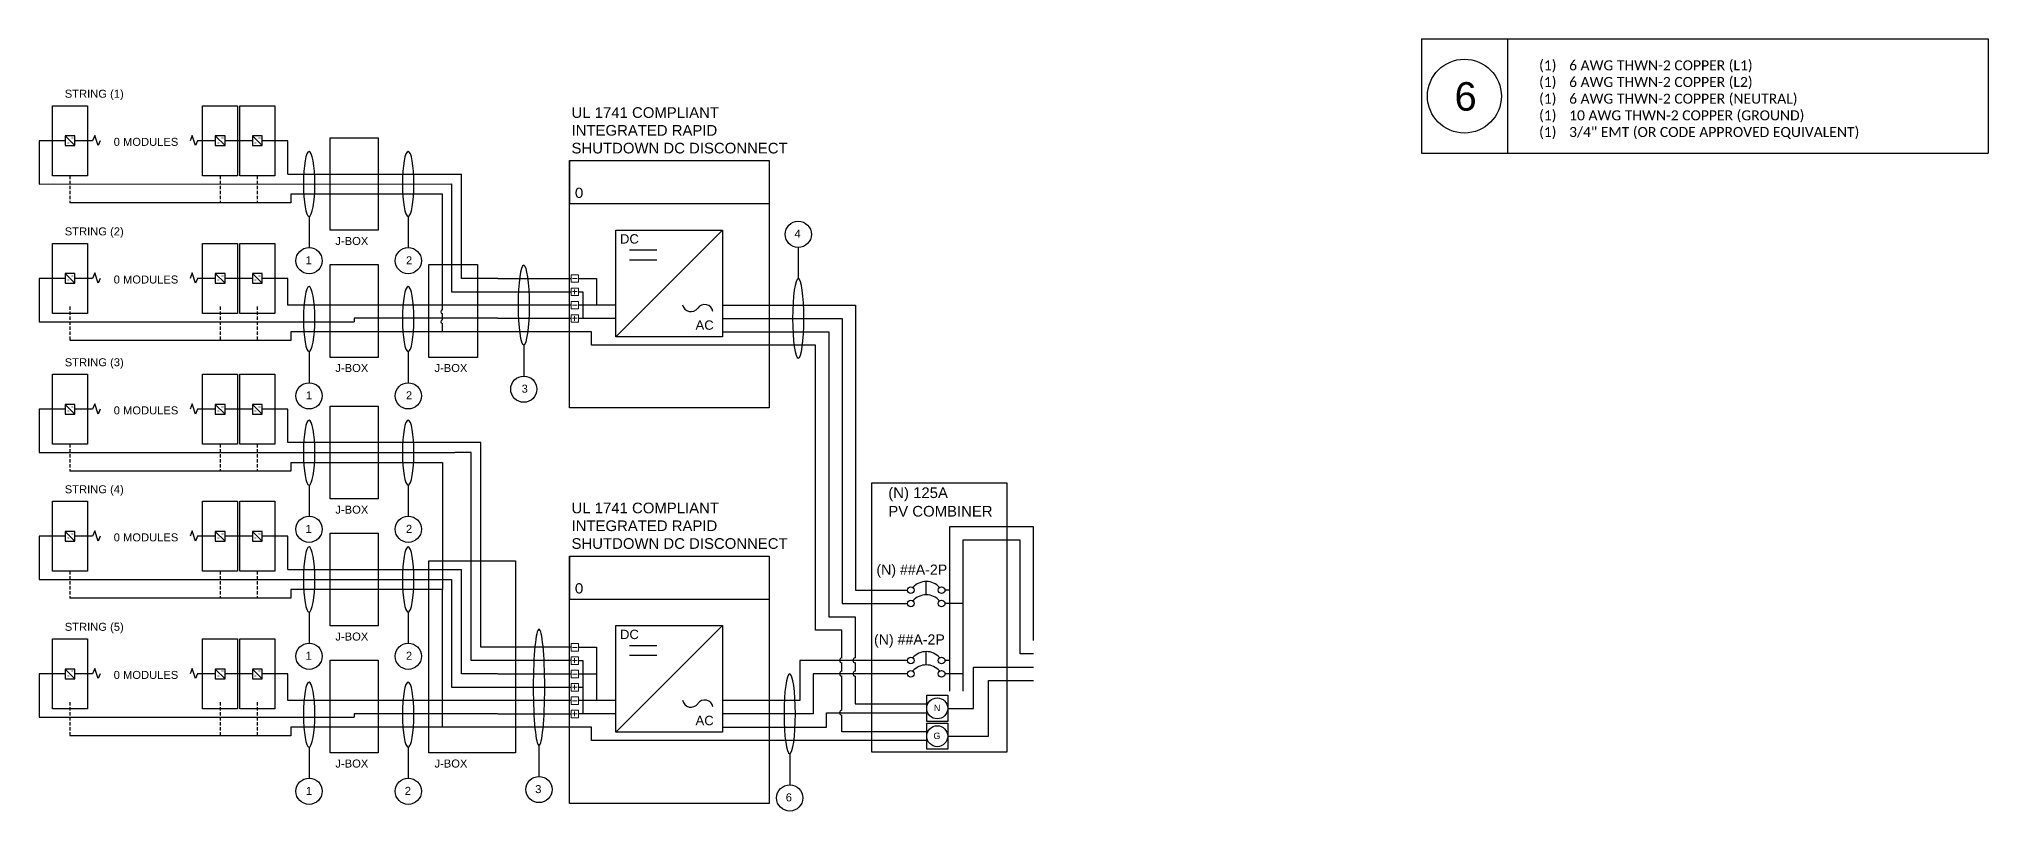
# Model space of a CAD drawing. Header units: inches. Extents: x -171 to 72, y -13 to 45.
# Drawn here: x -74.6 to 71.6, y -12.8 to 45.1 of the extents above; entities that cross this region are included whole.
import ezdxf

# ---------------------------------------------------------------- set-up
doc = ezdxf.new("R2010")
doc.units = ezdxf.units.IN
doc.header["$MEASUREMENT"] = 0
doc.linetypes.add('DASHED2', pattern=[0.375, 0.25, -0.125])
for name, color, linetype in [('Ground', 3, 'Continuous'), ('Lines', 7, 'Continuous'), ('Modules', 7, 'Continuous'), ('Negative', 7, 'Continuous'), ('Object', 7, 'Continuous'), ('Positive', 1, 'Continuous')]:
    doc.layers.add(name, color=color, linetype=linetype)
doc.layers.add('wirecallout', color=4, linetype='Continuous', lineweight=25)
doc.styles.get("Standard").update_dxf_attribs({"font": 'arial.ttf'})

# ---------------------------------------------------------------- blocks, each defined once
blk = doc.blocks.new('*T25')
at = {"color": 0, "linetype": 'ByBlock', "lineweight": -2, "transparency": 16777216}
for p, q in [((0, 0), (14.98, 0)), ((0, 0), (0, -3.23)), ((14.98, 0), (14.98, -3.23)), ((0, -3.23), (14.98, -3.23))]:
    blk.add_line(p, q, dxfattribs=at)
at = {"color": 7, "transparency": 16777216, "insert": (0.42, -2.82), "char_height": 0.7747, "width": 14.1425, "attachment_point": 7}
blk.add_mtext('{\\fCalibri|b0|i0|c0;0', dxfattribs=at)
blk = doc.blocks.new('*T26')
at = {"color": 0, "linetype": 'ByBlock', "lineweight": -2, "transparency": 16777216}
for p, q in [((0, 0), (14.98, 0)), ((0, 0), (0, -3.23)), ((14.98, 0), (14.98, -3.23)), ((0, -3.23), (14.98, -3.23))]:
    blk.add_line(p, q, dxfattribs=at)
at = {"color": 7, "transparency": 16777216, "insert": (0.42, -2.82), "char_height": 0.7747, "width": 14.1425, "attachment_point": 7}
blk.add_mtext('{\\fCalibri|b0|i0|c0;0', dxfattribs=at)

msp = doc.modelspace()

# ---------------------------------------------------------------- linework, layer by layer
at = {"color": 18, "true_color": 0x000000}
for p, q in [((29.09, 45.13), (29.09, 36.56)), ((29.09, 45.13), (71.58, 45.13)), ((35.56, 45.13), (35.56, 36.56)), ((71.58, 45.13), (71.58, 36.56)), ((29.09, 36.56), (71.58, 36.56))]:
    msp.add_line(p, q, dxfattribs=at)
for p, q in [((-55.91, 37.49), (-57.83, 37.49)), ((-55.91, 34.99), (-55.91, 37.49)), ((-55.91, 34.99), (-42.89, 34.99)), ((-54.31, 31.81), (-54.31, 29.47)), ((-46.87, 31.8), (-46.87, 29.47)), ((-23.3, 30.78), (-31.3, 22.78)), ((-28.24, 29.27), (-30.29, 29.27)), ((-17.63, 29.49), (-17.63, 27.16)), ((-28.24, 28.53), (-30.29, 28.53)), ((-55.91, 27.16), (-57.83, 27.16)), ((-55.91, 25.16), (-55.91, 27.16)), ((-40.15, 27.16), (-34.67, 27.16)), ((-50.93, 25.16), (-55.91, 25.16)), ((-40.15, 25.16), (-50.93, 25.16)), ((-34.67, 25.16), (-40.15, 25.16)), ((-31.3, 25.16), (-34.1, 25.16)), ((-23.3, 25.16), (-13.34, 25.16)), ((-13.34, 25.16), (-13.34, 3.77)), ((-23.3, 24.16), (-14.34, 24.16)), ((-14.34, 24.16), (-14.34, 2.77)), ((-38.21, 22.17), (-38.21, 19.83)), ((-23.3, 23.16), (-15.34, 23.16)), ((-15.34, 23.16), (-15.34, 1.77)), ((-54.31, 21.67), (-54.31, 19.33)), ((-46.87, 21.67), (-46.87, 19.33)), ((-55.91, 17.34), (-57.83, 17.34)), ((-55.91, 14.84), (-55.91, 17.34)), ((-54.31, 11.66), (-54.31, 9.32)), ((-46.87, 11.65), (-46.87, 9.32)), ((-55.91, 7.82), (-57.83, 7.82)), ((-55.91, 5.31), (-55.91, 7.82)), ((0, 8.53), (-6.28, 8.53)), ((-6.28, 8.53), (-6.28, -3.82)), ((-1, 7.53), (-5.28, 7.53)), ((-5.28, 7.53), (-5.28, -3.82)), ((-1, -1), (-1, 7.53)), ((0, 0), (0, 8.53)), ((-55.91, 5.31), (-42.89, 5.31)), ((-8.03, 3.43), (-8.03, 4.43)), ((-13.34, 3.77), (-9.42, 3.77)), ((-6.28, 3.77), (-6.63, 3.77)), ((-54.31, 2.13), (-54.31, -0.2)), ((-46.87, 2.13), (-46.87, -0.21)), ((-15.34, 1.77), (-13.37, 1.77)), ((-14.34, 2.77), (-9.42, 2.77)), ((-13.37, 1.77), (-13.37, -1.31)), ((-6.28, 2.77), (-6.63, 2.77)), ((-5.28, 2.77), (-6.28, 2.77)), ((-23.3, 1.11), (-31.3, -6.89)), ((-28.24, -0.4), (-30.29, -0.4)), ((-28.24, -1.14), (-30.29, -1.14)), ((-8.03, -1.84), (-8.03, -0.84)), ((0, -1), (-1, -1)), ((-55.91, -2.51), (-57.83, -2.51)), ((-55.91, -4.52), (-55.91, -2.51)), ((-40.15, -2.52), (-34.67, -2.52)), ((-9.42, -1.5), (-17.52, -1.5)), ((-17.52, -1.5), (-17.52, -4.52)), ((-9.42, -2.5), (-16.52, -2.5)), ((-16.52, -2.5), (-16.52, -5.52)), ((-13.37, -1.68), (-13.37, -2.31)), ((-13.37, -2.68), (-13.37, -4.77)), ((-6.28, -1.5), (-6.63, -1.5)), ((-5.28, -2.5), (-6.63, -2.5)), ((-4.48, -5.1), (-4.48, -2)), ((-4.48, -2), (0, -2)), ((-50.93, -4.52), (-55.91, -4.52)), ((-40.15, -4.52), (-50.93, -4.52)), ((-34.67, -4.52), (-40.15, -4.52)), ((-31.3, -4.52), (-34.1, -4.52)), ((-17.52, -4.52), (-23.3, -4.52)), ((-16.52, -5.52), (-23.3, -5.52)), ((-15.52, -6.52), (-15.52, -5.43)), ((-15.52, -5.43), (-8, -5.43)), ((-13.37, -4.77), (-8, -4.77)), ((-6.42, -5.1), (-4.48, -5.1)), ((-23.3, -6.52), (-15.52, -6.52)), ((-54.31, -8.01), (-54.31, -10.34)), ((-46.87, -8.01), (-46.87, -10.34)), ((-37.07, -7.88), (-37.07, -10.21)), ((-18.27, -8.5), (-18.27, -10.84))]:
    msp.add_line(p, q)
for points in [[(-70.54, 37.49), (-70.54, 37.49), (-71.87, 37.49)], [(-61.34, 37.49), (-61.34, 37.49), (-62.67, 37.49)], [(-58.56, 37.49), (-60.61, 37.49)], [(-40.15, 27.16), (-42.89, 27.16), (-42.89, 34.99)], [(-70.54, 27.16), (-70.54, 27.16), (-71.87, 27.16)], [(-61.34, 27.16), (-61.34, 27.16), (-62.67, 27.16)], [(-58.56, 27.16), (-60.61, 27.16)], [(-34.1, 27.16), (-32.75, 27.16), (-32.75, 25.16)], [(-70.54, 17.34), (-70.54, 17.34), (-71.87, 17.34)], [(-61.34, 17.34), (-61.34, 17.34), (-62.67, 17.34)], [(-58.56, 17.34), (-60.61, 17.34)], [(-34.67, -0.52), (-41.42, -0.52), (-41.42, 14.84), (-55.91, 14.84)], [(-55.69, 13.34), (-44.31, 13.34), (-44.31, 3.81)], [(-70.54, 7.82), (-70.54, 7.82), (-71.87, 7.82)], [(-61.34, 7.82), (-61.34, 7.82), (-62.67, 7.82)], [(-58.56, 7.82), (-60.61, 7.82)], [(-40.15, -2.52), (-42.89, -2.52), (-42.89, 5.31)], [(-34.1, -0.52), (-32.75, -0.52), (-32.75, -2.52)], [(-70.54, -2.51), (-70.54, -2.51), (-71.87, -2.51)], [(-61.34, -2.51), (-61.34, -2.51), (-62.67, -2.51)], [(-58.56, -2.51), (-60.61, -2.51)], [(-34.1, -2.52), (-32.75, -2.52), (-32.75, -4.52)], [(-13.37, -1.49), (-13.37, -1.49)], [(-13.37, -1.68), (-13.37, -2.31)], [(-13.37, -2.49), (-13.37, -2.49)]]:
    msp.add_lwpolyline(points)
for points in [[(-49.12, 30.77), (-52.74, 30.77), (-52.74, 37.72), (-49.12, 37.72)], [(-19.81, 17.45), (-34.79, 17.45), (-34.79, 36.01), (-19.81, 36.01)], [(-23.3, 22.78), (-31.3, 22.78), (-31.3, 30.78), (-23.3, 30.78)], [(-49.12, 21.24), (-52.74, 21.24), (-52.74, 28.2), (-49.12, 28.2)], [(-41.69, 21.24), (-45.32, 21.24), (-45.32, 28.2), (-41.69, 28.2)], [(-49.12, 10.62), (-52.74, 10.62), (-52.74, 17.57), (-49.12, 17.57)], [(-2, -8.39), (-12.11, -8.39), (-12.11, 11.82), (-2, 11.82)], [(-49.12, 1.09), (-52.74, 1.09), (-52.74, 8.05), (-49.12, 8.05)], [(-38.82, -8.44), (-45.32, -8.44), (-45.32, 5.97), (-38.82, 5.97)], [(-19.81, -12.23), (-34.79, -12.23), (-34.79, 6.33), (-19.81, 6.33)], [(-23.3, -6.89), (-31.3, -6.89), (-31.3, 1.11), (-23.3, 1.11)], [(-49.12, -8.44), (-52.74, -8.44), (-52.74, -1.48), (-49.12, -1.48)], [(-8, -4.12), (-6.42, -4.12), (-6.42, -6.08), (-8, -6.08)]]:
    msp.add_lwpolyline(points, close=True)
msp.add_circle((32.32, 40.84), 2.77, dxfattribs=at)
for centre, radius in [((-17.63, 30.47), 0.983), ((-54.31, 28.49), 0.983), ((-46.87, 28.49), 0.983), ((-54.31, 18.35), 0.983), ((-46.87, 18.35), 0.983), ((-38.21, 18.85), 0.983), ((-54.31, 8.34), 0.983), ((-46.87, 8.34), 0.983), ((-9.18, 3.77), 0.248), ((-9.18, 2.77), 0.248), ((-6.88, 3.77), 0.248), ((-6.88, 2.77), 0.248), ((-54.31, -1.19), 0.983), ((-46.87, -1.19), 0.983), ((-9.18, -1.5), 0.248), ((-6.88, -1.5), 0.248), ((-9.18, -2.5), 0.248), ((-6.88, -2.5), 0.248), ((-7.21, -5.1), 0.787), ((-7.21, -7.19), 0.787), ((-37.07, -11.19), 0.983), ((-54.31, -11.32), 0.983), ((-46.87, -11.32), 0.983), ((-18.27, -11.82), 0.983)]:
    msp.add_circle(centre, radius)
for centre, radius, start, end in [((-25.68, 25.3), 0.634, 190.2778, 324.5251), ((-24.65, 24.57), 0.634, 10.2778, 144.5251), ((-8.03, 3.09), 1.33, 41.2408, 138.7592), ((-8.03, 2.09), 1.33, 41.2408, 138.7592), ((-13.34, -1.5), 0.191, 98.3924, 261.6076), ((-8.03, -2.17), 1.33, 41.2408, 138.7592), ((-13.34, -2.5), 0.191, 98.3924, 261.6076), ((-8.03, -3.17), 1.33, 41.2408, 138.7592), ((-25.68, -4.38), 0.634, 190.2778, 324.5251), ((-24.65, -5.11), 0.634, 10.2778, 144.5251)]:
    msp.add_arc(centre, radius, start, end)
for p in [(-8, -4.77), (-8, -5.43), (-8, -6.86), (-8, -7.52)]:
    msp.add_point(p)
at = {"layer": 'Ground', "linetype": 'DASHED2'}
for p, q in [((-72.24, 34.87), (-72.24, 32.84)), ((-60.98, 34.87), (-60.98, 32.84)), ((-58.2, 34.87), (-58.2, 32.84)), ((-72.24, 25.05), (-72.24, 22.51)), ((-60.98, 25.05), (-60.98, 22.51)), ((-58.2, 25.05), (-58.2, 22.51)), ((-72.24, 14.72), (-72.24, 12.69)), ((-60.98, 14.72), (-60.98, 12.69)), ((-58.2, 14.72), (-58.2, 12.69)), ((-72.24, 5.19), (-72.24, 3.17)), ((-60.98, 5.19), (-60.98, 3.17)), ((-58.2, 5.19), (-58.2, 3.17)), ((-72.24, -4.63), (-72.24, -7.16)), ((-60.98, -4.63), (-60.98, -7.16)), ((-58.2, -4.63), (-58.2, -7.16))]:
    msp.add_line(p, q, dxfattribs=at)
at = {"layer": 'Ground'}
for p, q in [((-55.69, 32.84), (-72.24, 32.84)), ((-55.69, 33.49), (-55.69, 32.84)), ((-44.31, 33.49), (-55.69, 33.49)), ((-44.31, 24.8), (-44.31, 33.49)), ((-55.69, 22.51), (-72.24, 22.51)), ((-40.15, 23.16), (-55.69, 23.16)), ((-55.69, 23.16), (-55.69, 22.51)), ((-33.13, 23.16), (-40.15, 23.16)), ((-33.13, 22.16), (-33.13, 23.16)), ((-16.34, 22.16), (-33.13, 22.16)), ((-16.34, 0.77), (-16.34, 22.16)), ((-55.69, 13.34), (-55.69, 12.69)), ((-55.69, 12.69), (-72.24, 12.69)), ((-55.69, 3.17), (-72.24, 3.17)), ((-55.69, 3.81), (-55.69, 3.17)), ((-44.31, 3.81), (-55.69, 3.81)), ((-44.31, -5.91), (-44.31, 3.81)), ((-14.37, 0.77), (-16.34, 0.77)), ((-14.37, -1.31), (-14.37, 0.77)), ((-3.36, -7.19), (-3.36, -3)), ((-3.36, -3), (0, -3)), ((-55.69, -7.16), (-72.24, -7.16)), ((-40.15, -6.52), (-55.69, -6.52)), ((-55.69, -6.52), (-55.69, -7.16)), ((-33.13, -6.52), (-40.15, -6.52)), ((-33.13, -7.52), (-33.13, -6.52)), ((-6.42, -7.19), (-3.36, -7.19)), ((-8, -7.52), (-33.13, -7.52))]:
    msp.add_line(p, q, dxfattribs=at)
for points in [[(-44.31, 24.66), (-44.31, 24.66)], [(-44.31, 24.05), (-44.31, 24.52)], [(-44.31, 23.91), (-44.31, 23.91)], [(-44.31, 23.16), (-44.31, 23.77)], [(-14.37, -1.49), (-14.37, -1.49)], [(-14.37, -2.31), (-14.37, -1.68)], [(-14.37, -2.49), (-14.37, -2.49)], [(-14.37, -5.24), (-14.37, -2.68)], [(-14.37, -5.43), (-14.37, -5.43)], [(-8, -6.86), (-14.37, -6.86), (-14.37, -5.62)], [(-44.31, -6.52), (-44.31, -5.91)]]:
    msp.add_lwpolyline(points, dxfattribs=at)
msp.add_lwpolyline([(-8, -6.2), (-6.42, -6.2), (-6.42, -8.17), (-8, -8.17)], close=True, dxfattribs=at)
for centre, radius in [((-44.29, 24.66), 0.143), ((-44.29, 23.91), 0.143), ((-14.34, -1.5), 0.191), ((-14.34, -2.5), 0.191), ((-14.34, -5.43), 0.191)]:
    msp.add_arc(centre, radius, 98.3924, 261.6076, dxfattribs=at)
at = {"layer": 'Lines', "lineweight": -3}
for p, q in [((-70.37, 37.89), (-70.54, 37.49)), ((-70.13, 37.13), (-70.37, 37.89)), ((-69.97, 37.49), (-70.13, 37.13)), ((-63.07, 37.89), (-63.23, 37.49)), ((-62.83, 37.13), (-63.07, 37.89)), ((-62.67, 37.49), (-62.83, 37.13)), ((-70.37, 27.57), (-70.54, 27.16)), ((-70.13, 26.8), (-70.37, 27.57)), ((-69.97, 27.16), (-70.13, 26.8)), ((-63.07, 27.57), (-63.23, 27.16)), ((-62.83, 26.8), (-63.07, 27.57)), ((-62.67, 27.16), (-62.83, 26.8)), ((-70.37, 17.74), (-70.54, 17.34)), ((-70.13, 16.98), (-70.37, 17.74)), ((-63.07, 17.74), (-63.23, 17.34)), ((-62.83, 16.98), (-63.07, 17.74)), ((-69.97, 17.34), (-70.13, 16.98)), ((-62.67, 17.34), (-62.83, 16.98)), ((-70.37, 8.22), (-70.54, 7.82)), ((-70.13, 7.45), (-70.37, 8.22)), ((-69.97, 7.82), (-70.13, 7.45)), ((-63.07, 8.22), (-63.23, 7.82)), ((-62.83, 7.45), (-63.07, 8.22)), ((-62.67, 7.82), (-62.83, 7.45)), ((-70.37, -2.11), (-70.54, -2.51)), ((-70.13, -2.87), (-70.37, -2.11)), ((-69.97, -2.51), (-70.13, -2.87)), ((-63.07, -2.11), (-63.23, -2.51)), ((-62.83, -2.87), (-63.07, -2.11)), ((-62.67, -2.51), (-62.83, -2.87))]:
    msp.add_line(p, q, dxfattribs=at)
at = {"layer": 'Modules'}
for points in [[(-73.55, 34.87), (-73.55, 40.12), (-70.92, 40.12), (-70.92, 34.87)], [(-62.3, 34.87), (-62.3, 40.12), (-59.67, 40.12), (-59.67, 34.87)], [(-59.51, 34.87), (-59.51, 40.12), (-56.89, 40.12), (-56.89, 34.87)], [(-73.55, 24.54), (-73.55, 29.79), (-70.92, 29.79), (-70.92, 24.54)], [(-62.3, 24.54), (-62.3, 29.79), (-59.67, 29.79), (-59.67, 24.54)], [(-59.51, 24.54), (-59.51, 29.79), (-56.89, 29.79), (-56.89, 24.54)], [(-73.55, 14.72), (-73.55, 19.97), (-70.92, 19.97), (-70.92, 14.72)], [(-62.3, 14.72), (-62.3, 19.97), (-59.67, 19.97), (-59.67, 14.72)], [(-59.51, 14.72), (-59.51, 19.97), (-56.89, 19.97), (-56.89, 14.72)], [(-73.55, 5.19), (-73.55, 10.44), (-70.92, 10.44), (-70.92, 5.19)], [(-62.3, 5.19), (-62.3, 10.44), (-59.67, 10.44), (-59.67, 5.19)], [(-59.51, 5.19), (-59.51, 10.44), (-56.89, 10.44), (-56.89, 5.19)], [(-73.55, -5.13), (-73.55, 0.12), (-70.92, 0.12), (-70.92, -5.13)], [(-62.3, -5.13), (-62.3, 0.12), (-59.67, 0.12), (-59.67, -5.13)], [(-59.51, -5.13), (-59.51, 0.12), (-56.89, 0.12), (-56.89, -5.13)]]:
    msp.add_lwpolyline(points, close=True, dxfattribs=at)
at = {"layer": 'Negative', "lineweight": 13}
for p, q in [((-34.1, 27.44), (-34.67, 27.44)), ((-34.67, 27.44), (-34.67, 26.88)), ((-34.67, 26.88), (-34.1, 26.88)), ((-34.56, 27.15), (-34.21, 27.15)), ((-34.1, 26.88), (-34.1, 27.44)), ((-34.1, 25.44), (-34.67, 25.44)), ((-34.67, 25.44), (-34.67, 24.88)), ((-34.67, 24.88), (-34.1, 24.88)), ((-34.56, 25.15), (-34.21, 25.15)), ((-34.1, 24.88), (-34.1, 25.44)), ((-34.1, -0.23), (-34.67, -0.23)), ((-34.67, -0.23), (-34.67, -0.8)), ((-34.67, -0.8), (-34.1, -0.8)), ((-34.56, -0.53), (-34.21, -0.53)), ((-34.1, -0.8), (-34.1, -0.23)), ((-34.1, -2.23), (-34.67, -2.23)), ((-34.67, -2.23), (-34.67, -2.8)), ((-34.67, -2.8), (-34.1, -2.8)), ((-34.56, -2.53), (-34.21, -2.53)), ((-34.1, -2.8), (-34.1, -2.23)), ((-34.1, -4.23), (-34.67, -4.23)), ((-34.67, -4.23), (-34.67, -4.8)), ((-34.1, -4.8), (-34.1, -4.23)), ((-34.67, -4.8), (-34.1, -4.8)), ((-34.56, -4.53), (-34.21, -4.53))]:
    msp.add_line(p, q, dxfattribs=at)
at = {"layer": 'Object', "lineweight": 25}
for p, q in [((-72.59, 37.85), (-71.87, 37.13)), ((-71.87, 37.85), (-72.59, 37.85)), ((-72.59, 37.85), (-72.59, 37.13)), ((-72.59, 37.13), (-71.87, 37.13)), ((-71.87, 37.13), (-71.87, 37.85)), ((-61.34, 37.85), (-60.61, 37.13)), ((-60.61, 37.85), (-61.34, 37.85)), ((-61.34, 37.85), (-61.34, 37.13)), ((-61.34, 37.13), (-60.61, 37.13)), ((-60.61, 37.13), (-60.61, 37.85)), ((-58.56, 37.85), (-57.83, 37.13)), ((-57.83, 37.85), (-58.56, 37.85)), ((-58.56, 37.85), (-58.56, 37.13)), ((-58.56, 37.13), (-57.83, 37.13)), ((-57.83, 37.13), (-57.83, 37.85)), ((-72.59, 27.53), (-71.87, 26.8)), ((-71.87, 27.53), (-72.59, 27.53)), ((-72.59, 27.53), (-72.59, 26.8)), ((-72.59, 26.8), (-71.87, 26.8)), ((-71.87, 26.8), (-71.87, 27.53)), ((-61.34, 27.53), (-60.61, 26.8)), ((-60.61, 27.53), (-61.34, 27.53)), ((-61.34, 27.53), (-61.34, 26.8)), ((-61.34, 26.8), (-60.61, 26.8)), ((-60.61, 26.8), (-60.61, 27.53)), ((-58.56, 27.53), (-57.83, 26.8)), ((-57.83, 27.53), (-58.56, 27.53)), ((-58.56, 27.53), (-58.56, 26.8)), ((-58.56, 26.8), (-57.83, 26.8)), ((-57.83, 26.8), (-57.83, 27.53)), ((-72.59, 17.7), (-71.87, 16.98)), ((-71.87, 17.7), (-72.59, 17.7)), ((-72.59, 17.7), (-72.59, 16.98)), ((-71.87, 16.98), (-71.87, 17.7)), ((-61.34, 17.7), (-60.61, 16.98)), ((-60.61, 17.7), (-61.34, 17.7)), ((-61.34, 17.7), (-61.34, 16.98)), ((-60.61, 16.98), (-60.61, 17.7)), ((-58.56, 17.7), (-57.83, 16.98)), ((-57.83, 17.7), (-58.56, 17.7)), ((-58.56, 17.7), (-58.56, 16.98)), ((-57.83, 16.98), (-57.83, 17.7)), ((-72.59, 16.98), (-71.87, 16.98)), ((-61.34, 16.98), (-60.61, 16.98)), ((-58.56, 16.98), (-57.83, 16.98)), ((-72.59, 8.18), (-71.87, 7.45)), ((-71.87, 8.18), (-72.59, 8.18)), ((-72.59, 8.18), (-72.59, 7.45)), ((-72.59, 7.45), (-71.87, 7.45)), ((-71.87, 7.45), (-71.87, 8.18)), ((-61.34, 8.18), (-60.61, 7.45)), ((-60.61, 8.18), (-61.34, 8.18)), ((-61.34, 8.18), (-61.34, 7.45)), ((-61.34, 7.45), (-60.61, 7.45)), ((-60.61, 7.45), (-60.61, 8.18)), ((-58.56, 8.18), (-57.83, 7.45)), ((-57.83, 8.18), (-58.56, 8.18)), ((-58.56, 8.18), (-58.56, 7.45)), ((-58.56, 7.45), (-57.83, 7.45)), ((-57.83, 7.45), (-57.83, 8.18)), ((-72.59, -2.15), (-71.87, -2.88)), ((-71.87, -2.15), (-72.59, -2.15)), ((-72.59, -2.15), (-72.59, -2.88)), ((-72.59, -2.88), (-71.87, -2.88)), ((-71.87, -2.88), (-71.87, -2.15)), ((-61.34, -2.15), (-60.61, -2.88)), ((-60.61, -2.15), (-61.34, -2.15)), ((-61.34, -2.15), (-61.34, -2.88)), ((-61.34, -2.88), (-60.61, -2.88)), ((-60.61, -2.88), (-60.61, -2.15)), ((-58.56, -2.15), (-57.83, -2.88)), ((-57.83, -2.15), (-58.56, -2.15)), ((-58.56, -2.15), (-58.56, -2.88)), ((-58.56, -2.88), (-57.83, -2.88)), ((-57.83, -2.88), (-57.83, -2.15))]:
    msp.add_line(p, q, dxfattribs=at)
at = {"layer": 'Positive'}
for p, q in [((-72.59, 37.49), (-74.56, 37.49)), ((-74.56, 37.49), (-74.56, 34.24)), ((-74.56, 34.24), (-43.62, 34.25)), ((-72.59, 27.16), (-74.56, 27.16)), ((-74.56, 27.16), (-74.56, 23.91)), ((-40.15, 26.16), (-34.67, 26.16)), ((-74.56, 23.91), (-50.93, 23.91)), ((-40.15, 24.17), (-34.67, 24.17)), ((-31.3, 24.16), (-34.1, 24.16)), ((-72.59, 17.34), (-74.56, 17.34)), ((-74.56, 17.34), (-74.56, 14.09)), ((-72.59, 7.82), (-74.56, 7.82)), ((-74.56, 7.82), (-74.56, 4.56)), ((-74.56, 4.56), (-43.62, 4.57)), ((-72.59, -2.51), (-74.56, -2.51)), ((-74.56, -2.51), (-74.56, -5.76)), ((-40.15, -3.52), (-34.67, -3.52)), ((-33.78, -3.52), (-33.78, -5.52)), ((-74.56, -5.76), (-50.93, -5.77)), ((-40.15, -5.5), (-34.67, -5.5)), ((-31.3, -5.52), (-34.1, -5.52))]:
    msp.add_line(p, q, dxfattribs=at)
at = {"layer": 'Positive', "color": 1, "lineweight": 13}
for p, q in [((-34.1, 26.44), (-34.67, 26.44)), ((-34.67, 26.44), (-34.67, 25.88)), ((-34.4, 26.33), (-34.4, 25.99)), ((-34.1, 25.88), (-34.1, 26.44)), ((-34.67, 25.88), (-34.1, 25.88)), ((-34.56, 26.17), (-34.21, 26.17)), ((-34.1, 24.44), (-34.67, 24.44)), ((-34.67, 24.44), (-34.67, 23.88)), ((-34.67, 23.88), (-34.1, 23.88)), ((-34.56, 24.17), (-34.21, 24.17)), ((-34.4, 24.33), (-34.4, 23.99)), ((-34.1, 23.88), (-34.1, 24.44)), ((-34.1, -1.23), (-34.67, -1.23)), ((-34.67, -1.23), (-34.67, -1.8)), ((-34.4, -1.34), (-34.4, -1.69)), ((-34.1, -1.8), (-34.1, -1.23)), ((-34.67, -1.8), (-34.1, -1.8)), ((-34.56, -1.5), (-34.21, -1.5)), ((-34.1, -3.23), (-34.67, -3.23)), ((-34.67, -3.23), (-34.67, -3.8)), ((-34.67, -3.8), (-34.1, -3.8)), ((-34.56, -3.5), (-34.21, -3.5)), ((-34.4, -3.34), (-34.4, -3.69)), ((-34.1, -3.8), (-34.1, -3.23)), ((-34.1, -5.23), (-34.67, -5.23)), ((-34.67, -5.23), (-34.67, -5.8)), ((-34.67, -5.8), (-34.1, -5.8)), ((-34.56, -5.5), (-34.21, -5.5)), ((-34.4, -5.34), (-34.4, -5.69)), ((-34.1, -5.8), (-34.1, -5.23))]:
    msp.add_line(p, q, dxfattribs=at)
at = {"layer": 'Positive'}
for points in [[(-43.62, 34.25), (-43.62, 26.16), (-40.15, 26.16)], [(-34.1, 26.16), (-33.78, 26.16), (-33.78, 24.16)], [(-34.1, 26.16), (-33.78, 26.16)], [(-40.15, 24.17), (-50.93, 24.17), (-50.93, 23.91)], [(-74.56, 14.09), (-43.38, 14.09)], [(-34.67, -1.52), (-42.16, -1.5), (-42.16, 14.09), (-43.38, 14.09)], [(-43.62, 4.57), (-43.62, -3.52), (-40.15, -3.51)], [(-34.1, -1.52), (-33.78, -1.52), (-33.78, -3.52)], [(-34.1, -3.52), (-33.78, -3.52)], [(-40.15, -5.5), (-50.93, -5.5), (-50.93, -5.77)]]:
    msp.add_lwpolyline(points, dxfattribs=at)
at = {"layer": 'wirecallout', "color": 7, "extrusion": (0, 0, -1)}
for centre, major_axis, ratio in [((-54.31, 34.25), (0, 2.44), 0.17542), ((-46.88, 34.25), (0, 2.44), 0.17542), ((-38.21, 25.16), (0, 2.99), 0.14309), ((-54.31, 24.11), (0, 2.44), 0.17542), ((-46.88, 24.11), (0, 2.44), 0.17542), ((-17.63, 24.16), (0, 2.99), 0.14309), ((-54.31, 14.09), (0, 2.44), 0.17542), ((-46.88, 14.09), (0, 2.44), 0.17542), ((-54.31, 4.57), (0, 2.44), 0.17542), ((-46.88, 4.57), (0, 2.44), 0.17542), ((-37.07, -3.52), (0, 4.36), 0.098198), ((-18.27, -5.51), (0, 2.99), 0.14309), ((-54.31, -5.57), (0, 2.44), 0.17542), ((-46.88, -5.57), (0, 2.44), 0.17542)]:
    msp.add_ellipse(centre, major_axis=major_axis, ratio=ratio, dxfattribs=at)

# ---------------------------------------------------------------- block references
for name, p in [('*T26', (-34.79, 36.01)), ('*T25', (-34.79, 6.33))]:
    msp.add_blockref(name, p)

# ---------------------------------------------------------------- texts
for s, height, p in [('STRING (1)', 0.6, (-72.63, 40.72)), ('0 MODULES', 0.6, (-68.96, 37.11)), ('STRING (2)', 0.6, (-72.63, 30.39)), ('0 MODULES', 0.6, (-68.96, 26.78)), ('STRING (3)', 0.6, (-72.63, 20.57)), ('0 MODULES', 0.6, (-68.96, 16.96)), ('STRING (4)', 0.6, (-72.63, 11.04)), ('(N) 125A ', 0.8, (-10.88, 10.68)), ('PV COMBINER', 0.8, (-10.88, 9.29)), ('0 MODULES', 0.6, (-68.96, 7.43)), ('(N) ##A-2P', 0.76, (-11.77, 4.93)), ('STRING (5)', 0.6, (-72.63, 0.72)), ('(N) ##A-2P', 0.76, (-11.95, -0.31)), ('0 MODULES', 0.6, (-68.96, -2.89))]:
    msp.add_text(s, height=height).set_placement(p)
at = {"color": 18, "true_color": 0x000000}
msp.add_text('6', height=2.14, dxfattribs=at).set_placement((31.58, 39.75))
at = {"color": 18, "true_color": 0x000000, "insert": (37.17, 37.61), "char_height": 0.7505, "width": 35.2079, "attachment_point": 7}
msp.add_mtext('\\pxi-3,l4,t4;{\\fCalibri|b0|i0|c0|p34;(1)^I6 AWG THWN-2 COPPER (L1)\\P(1)^I6 AWG THWN-2 COPPER (L2)\\P(1)^I6 AWG THWN-2 COPPER (NEUTRAL)\\P(1)^I10 AWG THWN-2 COPPER (GROUND)\\P(1)^I3/4" EMT (OR CODE APPROVED EQUIVALENT)}', dxfattribs=at)
for s, width, gutter_width, insert, char_height, attachment_point in [('\\pxql;  \\PUL 1741 COMPLIANT\\PINTEGRATED RAPID SHUTDOWN DC DISCONNECT', 16.6979, 1, (-34.63, 41.34), 0.8, 1), ('4', 11.73, 0.75, (-17.45, 30.81), 0.6, 3), ('J-BOX', 11.73, 0.75, (-49.87, 30.27), 0.6, 3), ('DC', 15.6401, 1, (-29.58, 30.48), 0.703, 3), ('1', 11.73, 0.75, (-54.34, 28.53), 0.6, 5), ('2', 11.73, 0.75, (-46.58, 28.82), 0.6, 3), ('AC', 15.6401, 1, (-23.97, 24.01), 0.703, 3), ('J-BOX', 11.73, 0.75, (-49.87, 20.74), 0.6, 3), ('J-BOX', 11.73, 0.75, (-42.44, 20.74), 0.6, 3), ('3', 11.73, 0.75, (-37.91, 19.19), 0.6, 3), ('1', 11.73, 0.75, (-54.31, 18.39), 0.6, 5), ('2', 11.73, 0.75, (-46.58, 18.69), 0.6, 3), ('\\pxql;\\PUL 1741 COMPLIANT\\PINTEGRATED RAPID SHUTDOWN DC DISCONNECT', 16.6979, 1, (-34.63, 11.67), 0.8, 1), ('J-BOX', 11.73, 0.75, (-49.87, 10.11), 0.6, 3), ('1', 11.73, 0.75, (-54.34, 8.37), 0.6, 5), ('2', 11.73, 0.75, (-46.58, 8.67), 0.6, 3), ('J-BOX', 11.73, 0.75, (-49.87, 0.59), 0.6, 3), ('DC', 15.6401, 1, (-29.58, 0.8), 0.703, 3), ('1', 11.73, 0.75, (-54.34, -1.15), 0.6, 5), ('2', 11.73, 0.75, (-46.58, -0.85), 0.6, 3), ('AC', 15.6401, 1, (-23.97, -5.66), 0.703, 3), ('N', 9.384, 0.6, (-6.97, -4.83), 0.48, 3), ('G', 9.384, 0.6, (-6.97, -6.92), 0.48, 3), ('J-BOX', 11.73, 0.75, (-49.87, -8.94), 0.6, 3), ('J-BOX', 11.73, 0.75, (-42.44, -8.94), 0.6, 3), ('1', 11.73, 0.75, (-54.31, -11.29), 0.6, 5), ('2', 11.73, 0.75, (-46.67, -10.99), 0.6, 3), ('3', 11.73, 0.75, (-36.89, -10.86), 0.6, 3), ('6', 11.73, 0.75, (-18.1, -11.48), 0.6, 3)]:
    msp.add_mtext_dynamic_manual_height_columns(s, width=width, gutter_width=gutter_width, heights=[0], dxfattribs=dict(insert=insert, char_height=char_height, attachment_point=attachment_point))
at = {"layer": 'Object', "lineweight": 25}
for p in [(-72.46, 37.23), (-72.15, 37.57), (-61.21, 37.23), (-60.9, 37.57), (-58.43, 37.23), (-58.12, 37.57), (-72.46, 26.9), (-72.15, 27.24), (-61.21, 26.9), (-60.9, 27.24), (-58.43, 26.9), (-58.12, 27.24), (-72.15, 17.42), (-60.9, 17.42), (-58.12, 17.42), (-72.46, 17.08), (-61.21, 17.08), (-58.43, 17.08), (-72.46, 7.55), (-72.15, 7.89), (-61.21, 7.55), (-60.9, 7.89), (-58.43, 7.55), (-58.12, 7.89), (-72.46, -2.77), (-72.15, -2.44), (-61.21, -2.77), (-60.9, -2.44), (-58.43, -2.77), (-58.12, -2.44)]:
    msp.add_text('=', height=0.235, dxfattribs=at).set_placement(p)

doc.saveas('drawing.dxf')
